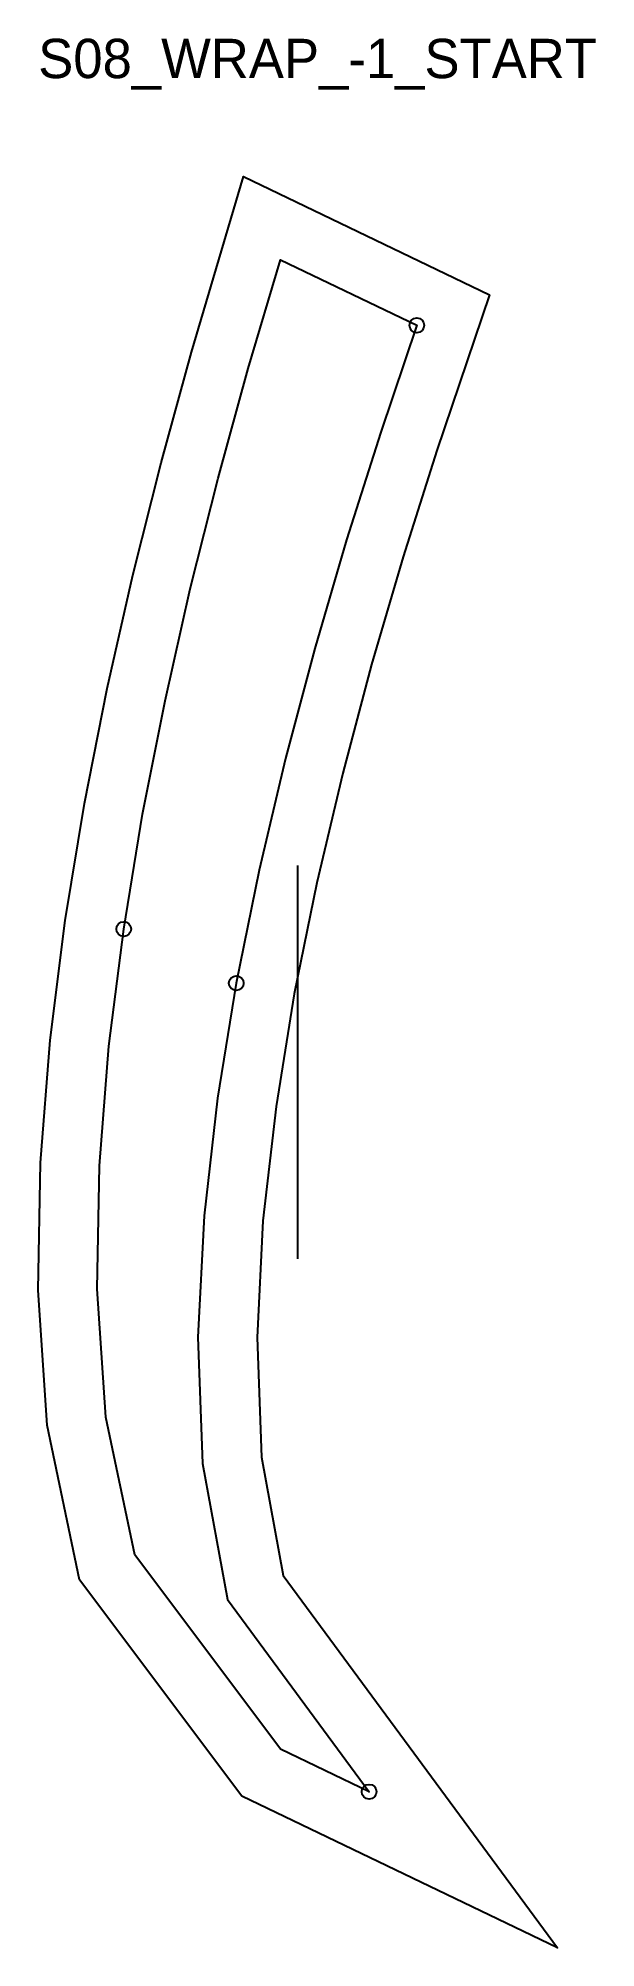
# Model space of a CAD drawing. Header units: millimetres. Extents: x -49 to 64, y -40 to 348.
import ezdxf

# ---------------------------------------------------------------- set-up
doc = ezdxf.new("R2010")
doc.units = ezdxf.units.MM
for name, color, linetype in [('CUT', 1, 'Continuous'), ('GRAIN', 3, 'Continuous'), ('ID', 7, 'Continuous'), ('NOTCH', 2, 'Continuous'), ('SEAM', 5, 'Continuous')]:
    doc.layers.add(name, color=color, linetype=linetype)

msp = doc.modelspace()

# ---------------------------------------------------------------- linework, layer by layer
at = {"layer": 'CUT'}
msp.add_lwpolyline([(-7.84, -9.55), (-40.82, 34.41), (-47.39, 65.89), (-49.23, 93.3), (-48.76, 119.19), (-46.79, 144.15), (-43.73, 168.44), (-39.82, 192.24), (-35.21, 215.63), (-30, 238.7), (-24.27, 261.48), (-18.08, 284.01), (-7.5, 319.72), (42.49, 295.68), (31.77, 264.04), (24.92, 242.38), (18.53, 220.52), (12.66, 198.45), (7.39, 176.15), (2.82, 153.57), (-0.9, 130.67), (-3.55, 107.41), (-4.76, 83.68), (-3.87, 59.38), (0.52, 35.31), (56.32, -40.4), (-7.84, -9.55)], close=True, dxfattribs=at)
at = {"layer": 'GRAIN'}
msp.add_line((3.55, 99.66), (3.55, 179.66), dxfattribs=at)
at = {"layer": 'NOTCH'}
for centre in [(27.72, 289.47), (-31.85, 166.72), (-8.98, 155.72), (18.02, -8.67)]:
    msp.add_circle(centre, 1.5, dxfattribs=at)
at = {"layer": 'SEAM'}
msp.add_lwpolyline([(0, 0), (-29.62, 39.48), (-35.47, 67.52), (-37.22, 93.6), (-36.77, 118.61), (-34.85, 142.92), (-31.85, 166.72), (-28.01, 190.1), (-23.46, 213.15), (-18.32, 235.91), (-12.66, 258.42), (-6.54, 280.71), (0, 302.8), (27.72, 289.47), (20.37, 267.77), (13.44, 245.87), (6.97, 223.75), (1.02, 201.38), (-4.33, 178.72), (-8.98, 155.72), (-12.79, 132.32), (-15.51, 108.39), (-16.77, 83.77), (-15.83, 58.08), (-10.79, 30.42), (18.02, -8.67)], close=True, dxfattribs=at)

# ---------------------------------------------------------------- texts
at = {"layer": 'ID'}
msp.add_text('S08_WRAP_-1_START', height=8, dxfattribs=at).set_placement((-49.23, 339.72))

doc.saveas('drawing.dxf')
